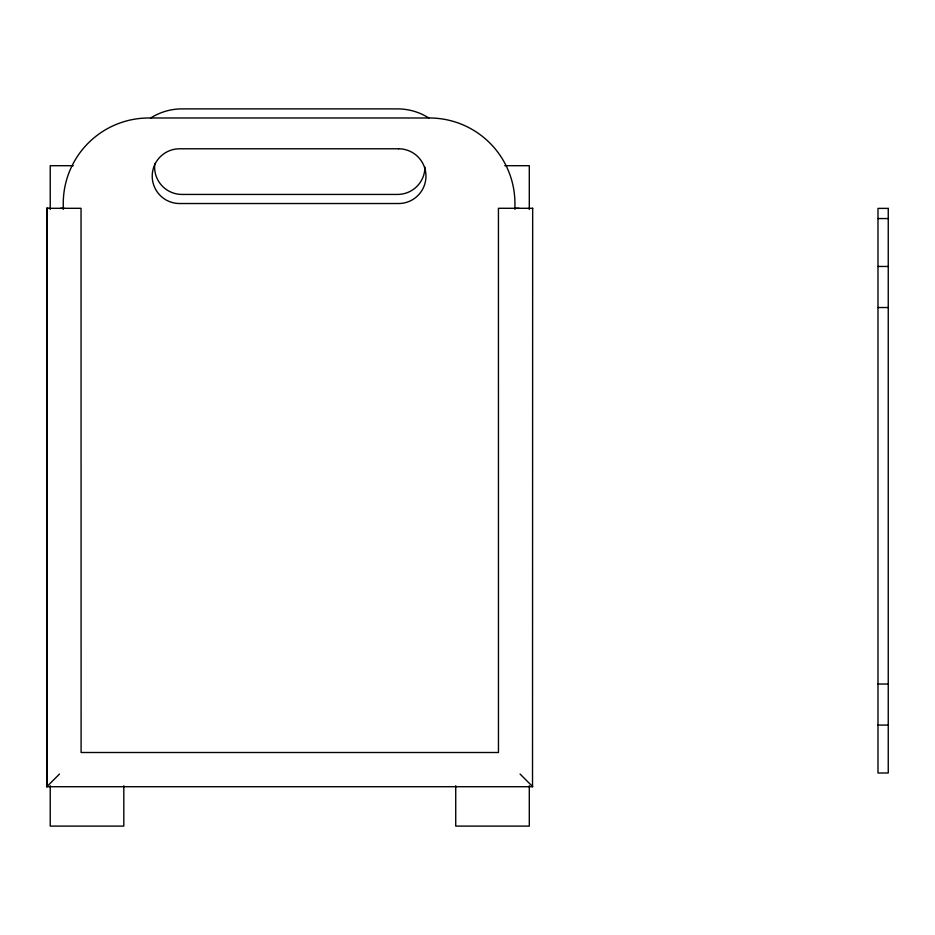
<?xml version="1.0" encoding="UTF-8"?>
<svg xmlns="http://www.w3.org/2000/svg" width="935" height="935" viewBox="0 0 935 935"><rect width="100%" height="100%" fill="white"/><g stroke="black" fill="none" stroke-linecap="round" stroke-linejoin="round"><path stroke-width="1.4" d="M532.728 208.283L498.437 208.283L498.46 752.5L81.1 752.5L81.041 208.306L46.75 208.306L46.82 786.721L59.489 774.04M73.316 165.694L50.233 165.694L50.233 209.498M504.771 165.694L529.292 165.694L529.292 209.498M46.75 208.306L48.164 208.306M60.506 208.341L64.351 208.341M515.185 208.341L519.03 208.341M877.988 218.556L888.25 218.556M877.988 266.463L888.25 266.463M877.988 307.533L888.25 307.533M877.988 684.034L888.25 684.034M877.988 725.092L888.25 725.092M46.82 786.721L532.751 786.721L520.07 774.04M532.669 208.283L532.518 786.721M529.292 785.716L529.292 826.108L455.731 826.108L455.731 785.716M514.928 209.37L514.928 203.526A85.552 85.552 0 0 0 429.364 117.985L148.794 117.985A85.541 85.541 0 0 0 63.253 203.526L63.253 209.37M123.806 785.716L123.806 826.108L50.233 826.108L50.233 785.716M46.984 208.306L46.995 786.721M428.814 117.997A58.169 58.169 0 0 0 397.55 108.892L181.974 108.892A58.169 58.169 0 0 0 150.722 117.997M154.836 163.485A27.372 27.372 0 0 0 181.974 194.433L397.55 194.433A27.372 27.372 0 0 0 424.934 167.061M398.591 148.782L179.59 148.782A27.372 27.372 0 0 0 152.218 176.154A27.372 27.372 0 0 0 179.59 203.526L398.591 203.526A27.372 27.372 0 0 0 425.963 176.154A27.372 27.372 0 0 0 398.591 148.782M888.25 208.388L877.988 208.388L877.988 773L888.25 773L888.25 208.388"/></g></svg>
